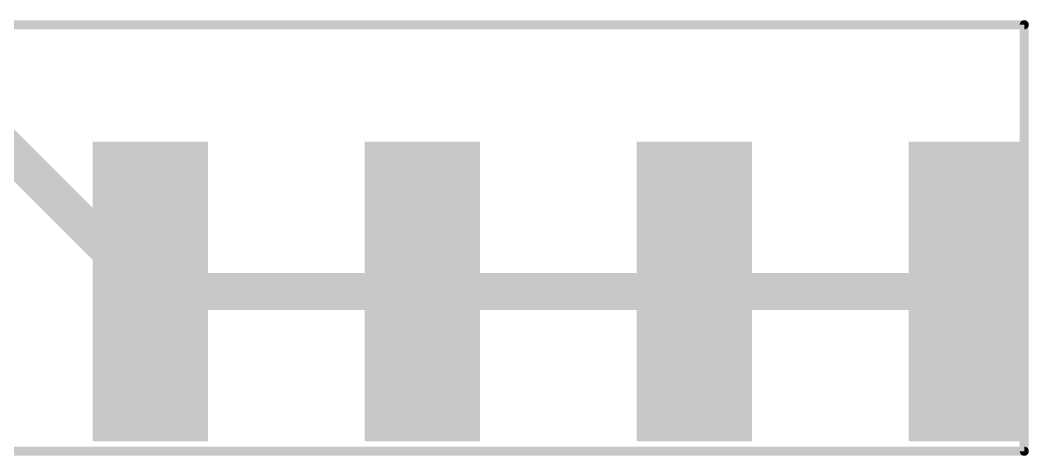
# Model space of a CAD drawing. Extents: x -94 to 81, y -32 to 34.
# Drawn here: x -8.58 to 2.55, y 13.85 to 18.65 of the extents above; entities that cross this region are included whole.
import ezdxf

# ---------------------------------------------------------------- set-up
doc = ezdxf.new("R2010")
doc.units = 0
doc.layers.add('1', color=12, linetype='CONTINUOUS')

# ---------------------------------------------------------------- blocks, each defined once
blk = doc.blocks.new('RECT')
blk.add_solid([(-0.5, -0.5), (0.5, -0.5), (-0.5, 0.5), (0.5, 0.5)])

msp = doc.modelspace()

# ---------------------------------------------------------------- linework, layer by layer
at = {"layer": '1'}
for points, const_width in [([(-19.6, 18.6), (2.5, 18.6)], 0.1), ([(2.5, 18.6), (2.5, 13.9)], 0.1), ([(-9.41, 17.93), (-7.14, 15.66)], 0.4064), ([(-4.14, 15.66), (-7.14, 15.66)], 0.4064), ([(-4.14, 15.66), (-1.14, 15.66)], 0.4064), ([(-1.14, 15.66), (1.86, 15.66)], 0.4064), ([(2.5, 13.9), (-14.3, 13.9)], 0.1)]:
    msp.add_lwpolyline(points, dxfattribs=dict(at, const_width=const_width))
for points, const_width in [([(2.525, 18.6, 1), (2.475, 18.6)], 0.05), ([(2.5, 18.575, 1), (2.5, 18.625)], 0.05), ([(-7.14, 15.7616, 1), (-7.14, 15.5584)], 0.2032), ([(-7.2118, 15.5882, 1), (-7.0682, 15.7318)], 0.2032), ([(-4.14, 15.7616, 1), (-4.14, 15.5584)], 0.2032), ([(-4.14, 15.5584, 1), (-4.14, 15.7616)], 0.2032), ([(-1.14, 15.7616, 1), (-1.14, 15.5584)], 0.2032), ([(-1.14, 15.5584, 1), (-1.14, 15.7616)], 0.2032), ([(1.86, 15.5584, 1), (1.86, 15.7616)], 0.2032), ([(2.475, 13.9, 1), (2.525, 13.9)], 0.05), ([(2.5, 13.875, 1), (2.5, 13.925)], 0.05)]:
    msp.add_lwpolyline(points, format="xyb", dxfattribs=dict(at, const_width=const_width))

# ---------------------------------------------------------------- block references
at = {"layer": '1', "xscale": 3.3, "yscale": 1.27, "rotation": 270}
for p in [(-7.14, 15.66), (-4.14, 15.66), (-1.14, 15.66), (1.86, 15.66)]:
    msp.add_blockref('RECT', p, dxfattribs=at)

doc.saveas('drawing.dxf')
